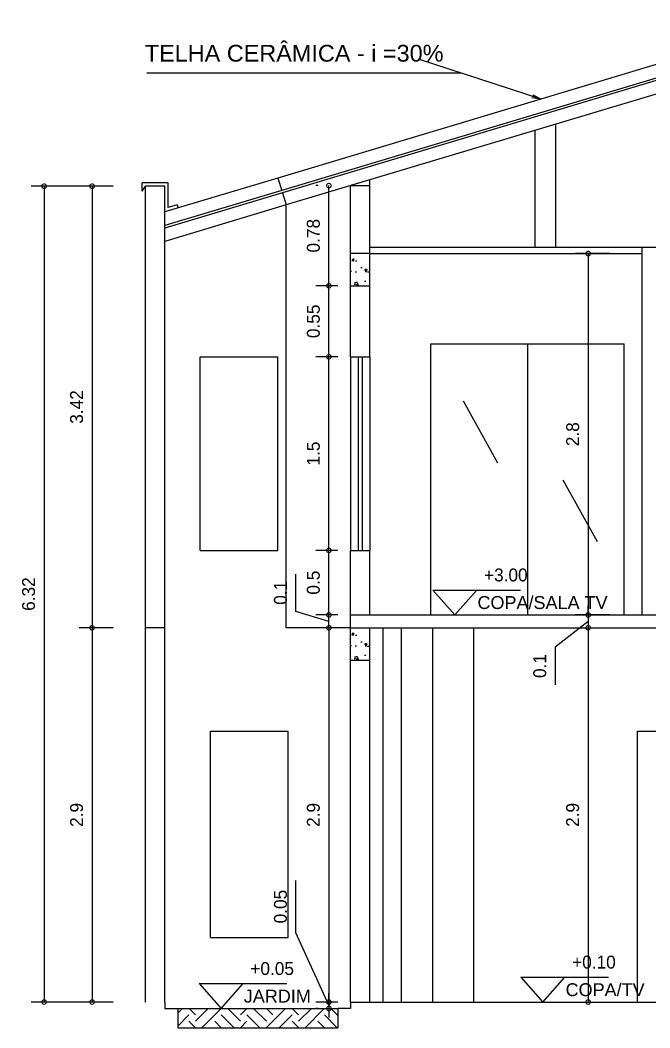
# Model space of a CAD drawing. Extents: x 130 to 509, y 87 to 225.
# Drawn here: x 372.3 to 377.18, y 98.28 to 106.09 of the extents above; entities that cross this region are included whole.
import ezdxf

# ---------------------------------------------------------------- set-up
doc = ezdxf.new("R2010")
doc.units = 0
doc.header["$LTSCALE"] = 7
doc.layers.get('0').update_dxf_attribs({"linetype": 'CONTINUOUS'})
doc.layers.get('DEFPOINTS').update_dxf_attribs({"linetype": 'CONTINUOUS'})
for name, color, linetype in [('02', 2, 'CONTINUOUS'), ('03', 3, 'CONTINUOUS'), ('04', 4, 'CONTINUOUS'), ('05', 5, 'CONTINUOUS'), ('06', 6, 'CONTINUOUS'), ('40', 4, 'CONTINUOUS'), ('50', 5, 'CONTINUOUS'), ('COTAS', 7, 'CONTINUOUS'), ('TEXTO', 3, 'CONTINUOUS')]:
    doc.layers.add(name, color=color, linetype=linetype)
doc.styles.add('ARIAL', font='arial.ttf', dxfattribs={"height": 0.075})
doc.dimstyles.get("Standard").update_dxf_attribs({"dimtxt": 0.18, "dimasz": 0.18, "dimexe": 0.18, "dimexo": 0.0625, "dimgap": 0.09, "dimtad": 0, "dimtih": 1, "dimtoh": 1, "dimdec": 4, "dimzin": 0, "dimdsep": 46, "dimtxsty": 'Standard', "dimcen": 0.09, "dimadec": 0, "dimazin": 0, "dimtfac": 1, "dimtdec": 4, "dimtofl": 0, "dimtmove": 0, "dimatfit": 3, "dimfxl": 1, "dimtolj": 1, "dimtzin": 0, "dimarcsym": 0})

# ---------------------------------------------------------------- blocks, each defined once
blk = doc.blocks.new('_DOTSMALL')
at = {"color": 0, "linetype": 'ByBlock', "const_width": 0.5}
blk.add_lwpolyline([(-0.0625, 0, 1), (0.0625, 0, 1)], format="xyb", close=True, dxfattribs=at)
blk = doc.blocks.new('*D327')
at = {"color": 0, "linetype": 'ByBlock'}
for p, q in [((373.3009, 148.2859), (372.6652, 148.2859)), ((372.7652, 148.2859), (372.7652, 141.9636)), ((373.3009, 141.9636), (372.6652, 141.9636))]:
    blk.add_line(p, q, dxfattribs=at)
at = {"layer": 'DEFPOINTS', "color": 0, "linetype": 'ByBlock'}
for p in [(373.5509, 148.2859), (372.7652, 141.9636), (373.5509, 141.9636)]:
    blk.add_point(p, dxfattribs=at)
at = {"color": 0, "linetype": 'ByBlock', "xscale": 0.07, "yscale": 0.07, "zscale": 0.07}
for p, rotation in [((372.7652, 148.2859), 90), ((372.7652, 141.9636), 270)]:
    blk.add_blockref('_DOTSMALL', p, dxfattribs=dict(at, rotation=rotation))
at = {"color": 2, "linetype": 'ByBlock', "insert": (372.6452, 145.1248), "char_height": 0.1, "attachment_point": 5, "rotation": 90}
blk.add_mtext('\\A1;6.32', dxfattribs=at)
blk = doc.blocks.new('*D326')
at = {"layer": 'COTAS', "color": 0}
for p, q in [((372.8604, 101.3843), (372.8604, 98.4843)), ((373.024, 98.4843), (372.7604, 98.4843))]:
    blk.add_line(p, q, dxfattribs=at)
at = {"layer": 'DEFPOINTS', "color": 0}
for p in [(373.274, 101.3843), (372.8604, 98.4843), (373.274, 98.4843)]:
    blk.add_point(p, dxfattribs=at)
at = {"layer": 'COTAS', "color": 0, "xscale": 0.07, "yscale": 0.07, "zscale": 0.07}
for p, rotation in [((372.8604, 101.3843), 90), ((372.8604, 98.4843), 270)]:
    blk.add_blockref('_DOTSMALL', p, dxfattribs=dict(at, rotation=rotation))
at = {"layer": 'COTAS', "color": 2, "insert": (372.7404, 99.9343), "char_height": 0.1, "attachment_point": 5, "rotation": 90}
blk.add_mtext('\\A1;2.9', dxfattribs=at)
blk = doc.blocks.new('*D325')
at = {"color": 0, "linetype": 'ByBlock'}
for p, q in [((373.3009, 148.2859), (373.0373, 148.2859)), ((373.1373, 148.2859), (373.1373, 144.8636)), ((373.3009, 144.8636), (373.0373, 144.8636))]:
    blk.add_line(p, q, dxfattribs=at)
at = {"layer": 'DEFPOINTS', "color": 0, "linetype": 'ByBlock'}
for p in [(373.5509, 148.2859), (373.1373, 144.8636), (373.5509, 144.8636)]:
    blk.add_point(p, dxfattribs=at)
at = {"color": 0, "linetype": 'ByBlock', "xscale": 0.07, "yscale": 0.07, "zscale": 0.07}
for p, rotation in [((373.1373, 148.2859), 90), ((373.1373, 144.8636), 270)]:
    blk.add_blockref('_DOTSMALL', p, dxfattribs=dict(at, rotation=rotation))
at = {"color": 2, "linetype": 'ByBlock', "insert": (373.0173, 146.5748), "char_height": 0.1, "attachment_point": 5, "rotation": 90}
blk.add_mtext('\\A1;3.42', dxfattribs=at)
blk = doc.blocks.new('*D331')
at = {"layer": 'COTAS', "color": 0}
for p, q in [((376.706, 101.3843), (376.706, 98.4843)), ((376.477, 98.4843), (376.606, 98.4843))]:
    blk.add_line(p, q, dxfattribs=at)
at = {"layer": 'DEFPOINTS', "color": 0}
for p in [(376.727, 101.3843), (376.706, 98.4843), (376.727, 98.4843)]:
    blk.add_point(p, dxfattribs=at)
at = {"layer": 'COTAS', "color": 0, "xscale": 0.07, "yscale": 0.07, "zscale": 0.07}
for p, rotation in [((376.706, 101.3843), 90), ((376.706, 98.4843), 270)]:
    blk.add_blockref('_DOTSMALL', p, dxfattribs=dict(at, rotation=rotation))
at = {"layer": 'COTAS', "color": 2, "insert": (376.586, 99.9343), "char_height": 0.1, "attachment_point": 5, "rotation": 90}
blk.add_mtext('\\A1;2.9', dxfattribs=at)
blk = doc.blocks.new('*D319')
at = {"layer": 'COTAS', "color": 0}
for p, q in [((374.4409, 99.0207), (374.4409, 99.4273)), ((374.6959, 98.4593), (374.4409, 99.0207)), ((374.6959, 98.4843), (374.6959, 98.5543)), ((374.6959, 98.4843), (374.6959, 98.4343)), ((374.6959, 98.4843), (374.6959, 98.4343)), ((374.614, 98.4343), (374.5959, 98.4343)), ((374.6959, 98.4343), (374.6959, 98.3643))]:
    blk.add_line(p, q, dxfattribs=at)
at = {"layer": 'DEFPOINTS', "color": 0}
for p in [(375.014, 98.4843), (374.6959, 98.4343), (374.864, 98.4343)]:
    blk.add_point(p, dxfattribs=at)
at = {"layer": 'COTAS', "color": 0, "xscale": 0.07, "yscale": 0.07, "zscale": 0.07}
for p, rotation in [((374.6959, 98.4843), 270), ((374.6959, 98.4343), 90)]:
    blk.add_blockref('_DOTSMALL', p, dxfattribs=dict(at, rotation=rotation))
at = {"layer": 'COTAS', "color": 2, "insert": (374.3209, 99.224), "char_height": 0.1, "attachment_point": 5, "rotation": 90}
blk.add_mtext('\\A1;0.05', dxfattribs=at)
blk = doc.blocks.new('*D318')
at = {"color": 0, "linetype": 'ByBlock'}
for p, q in [((374.8909, 144.8636), (374.8728, 144.8636)), ((374.9728, 144.8636), (374.9728, 141.9636)), ((375.0409, 141.9636), (374.8728, 141.9636))]:
    blk.add_line(p, q, dxfattribs=at)
at = {"layer": 'DEFPOINTS', "color": 0, "linetype": 'ByBlock'}
for p in [(375.1409, 144.8636), (374.9728, 141.9636), (375.2909, 141.9636)]:
    blk.add_point(p, dxfattribs=at)
at = {"color": 0, "linetype": 'ByBlock', "xscale": 0.07, "yscale": 0.07, "zscale": 0.07}
for p, rotation in [((374.9728, 144.8636), 90), ((374.9728, 141.9636), 270)]:
    blk.add_blockref('_DOTSMALL', p, dxfattribs=dict(at, rotation=rotation))
at = {"color": 2, "linetype": 'ByBlock', "insert": (374.8528, 143.4136), "char_height": 0.1, "attachment_point": 5, "rotation": 90}
blk.add_mtext('\\A1;2.9', dxfattribs=at)
blk = doc.blocks.new('*D330')
at = {"layer": 'COTAS', "color": 0}
for p, q in [((376.706, 101.4843), (376.706, 101.5543)), ((376.706, 101.4843), (376.706, 101.3843)), ((376.706, 101.4843), (376.706, 101.3843)), ((376.706, 101.4343), (376.451, 101.2331)), ((376.477, 101.3843), (376.606, 101.3843)), ((376.706, 101.3843), (376.706, 101.3143)), ((376.451, 101.2331), (376.451, 100.9431))]:
    blk.add_line(p, q, dxfattribs=at)
at = {"layer": 'DEFPOINTS', "color": 0}
for p in [(377.124, 101.4843), (376.706, 101.3843), (376.727, 101.3843)]:
    blk.add_point(p, dxfattribs=at)
at = {"layer": 'COTAS', "color": 0, "xscale": 0.07, "yscale": 0.07, "zscale": 0.07}
for p, rotation in [((376.706, 101.4843), 270), ((376.706, 101.3843), 90)]:
    blk.add_blockref('_DOTSMALL', p, dxfattribs=dict(at, rotation=rotation))
at = {"layer": 'COTAS', "color": 2, "insert": (376.331, 101.0881), "char_height": 0.1, "attachment_point": 5, "rotation": 90}
blk.add_mtext('\\A1;0.1', dxfattribs=at)
blk = doc.blocks.new('*D329')
at = {"color": 0, "linetype": 'ByBlock'}
for p, q in [((377.1509, 147.7636), (376.8829, 147.7636)), ((376.9829, 147.7636), (376.9829, 144.9636)), ((377.1509, 144.9636), (376.8829, 144.9636))]:
    blk.add_line(p, q, dxfattribs=at)
at = {"layer": 'DEFPOINTS', "color": 0, "linetype": 'ByBlock'}
for p in [(377.4009, 147.7636), (376.9829, 144.9636), (377.4009, 144.9636)]:
    blk.add_point(p, dxfattribs=at)
at = {"color": 0, "linetype": 'ByBlock', "xscale": 0.07, "yscale": 0.07, "zscale": 0.07}
for p, rotation in [((376.9829, 147.7636), 90), ((376.9829, 144.9636), 270)]:
    blk.add_blockref('_DOTSMALL', p, dxfattribs=dict(at, rotation=rotation))
at = {"color": 2, "linetype": 'ByBlock', "insert": (376.8629, 146.3636), "char_height": 0.1, "attachment_point": 5, "rotation": 90}
blk.add_mtext('\\A1;2.8', dxfattribs=at)
blk = doc.blocks.new('*D324')
at = {"layer": 'COTAS', "color": 0}
for p, q in [((374.614, 104.8108), (374.5959, 104.8108)), ((374.6959, 104.0343), (374.6959, 104.8108))]:
    blk.add_line(p, q, dxfattribs=at)
at = {"layer": 'DEFPOINTS', "color": 0}
for p in [(374.6959, 104.8108), (374.864, 104.8108), (375.014, 104.0343)]:
    blk.add_point(p, dxfattribs=at)
at = {"layer": 'COTAS', "color": 0, "xscale": 0.07, "yscale": 0.07, "zscale": 0.07}
for p, rotation in [((374.6959, 104.8108), 90), ((374.6959, 104.0343), 270)]:
    blk.add_blockref('_DOTSMALL', p, dxfattribs=dict(at, rotation=rotation))
at = {"layer": 'COTAS', "color": 2, "insert": (374.5759, 104.4225), "char_height": 0.1, "attachment_point": 5, "rotation": 90}
blk.add_mtext('\\A1;0.78', dxfattribs=at)
blk = doc.blocks.new('*D323')
at = {"layer": 'COTAS', "color": 0}
for p, q in [((374.764, 104.0343), (374.5959, 104.0343)), ((374.6959, 103.4843), (374.6959, 104.0343))]:
    blk.add_line(p, q, dxfattribs=at)
at = {"layer": 'DEFPOINTS', "color": 0}
for p in [(374.6959, 104.0343), (375.014, 104.0343), (375.014, 103.4843)]:
    blk.add_point(p, dxfattribs=at)
at = {"layer": 'COTAS', "color": 0, "xscale": 0.07, "yscale": 0.07, "zscale": 0.07}
for p, rotation in [((374.6959, 104.0343), 90), ((374.6959, 103.4843), 270)]:
    blk.add_blockref('_DOTSMALL', p, dxfattribs=dict(at, rotation=rotation))
at = {"layer": 'COTAS', "color": 2, "insert": (374.5759, 103.7593), "char_height": 0.1, "attachment_point": 5, "rotation": 90}
blk.add_mtext('\\A1;0.55', dxfattribs=at)
blk = doc.blocks.new('*D322')
at = {"layer": 'COTAS', "color": 0}
for p, q in [((374.764, 103.4843), (374.5959, 103.4843)), ((374.6959, 101.9843), (374.6959, 103.4843))]:
    blk.add_line(p, q, dxfattribs=at)
at = {"layer": 'DEFPOINTS', "color": 0}
for p in [(374.6959, 103.4843), (375.014, 103.4843), (375.014, 101.9843)]:
    blk.add_point(p, dxfattribs=at)
at = {"layer": 'COTAS', "color": 0, "xscale": 0.07, "yscale": 0.07, "zscale": 0.07}
for p, rotation in [((374.6959, 103.4843), 90), ((374.6959, 101.9843), 270)]:
    blk.add_blockref('_DOTSMALL', p, dxfattribs=dict(at, rotation=rotation))
at = {"layer": 'COTAS', "color": 2, "insert": (374.5759, 102.7343), "char_height": 0.1, "attachment_point": 5, "rotation": 90}
blk.add_mtext('\\A1;1.5', dxfattribs=at)
blk = doc.blocks.new('*D321')
at = {"layer": 'COTAS', "color": 0}
for p, q in [((374.764, 101.9843), (374.5959, 101.9843)), ((374.6959, 101.4843), (374.6959, 101.9843))]:
    blk.add_line(p, q, dxfattribs=at)
at = {"layer": 'DEFPOINTS', "color": 0}
for p in [(374.6959, 101.9843), (375.014, 101.9843), (375.014, 101.4843)]:
    blk.add_point(p, dxfattribs=at)
at = {"layer": 'COTAS', "color": 0, "xscale": 0.07, "yscale": 0.07, "zscale": 0.07}
for p, rotation in [((374.6959, 101.9843), 90), ((374.6959, 101.4843), 270)]:
    blk.add_blockref('_DOTSMALL', p, dxfattribs=dict(at, rotation=rotation))
at = {"layer": 'COTAS', "color": 2, "insert": (374.5759, 101.7343), "char_height": 0.1, "attachment_point": 5, "rotation": 90}
blk.add_mtext('\\A1;0.5', dxfattribs=at)
blk = doc.blocks.new('*D320')
at = {"layer": 'COTAS', "color": 0}
for p, q in [((374.4409, 101.5108), (374.4409, 101.8008)), ((374.6959, 101.4843), (374.6959, 101.5543)), ((374.6959, 101.4343), (374.4409, 101.5108)), ((374.764, 101.4843), (374.5959, 101.4843)), ((374.6959, 101.3843), (374.6959, 101.4843)), ((374.6959, 101.3843), (374.6959, 101.4843)), ((374.6959, 101.3843), (374.6959, 101.3143))]:
    blk.add_line(p, q, dxfattribs=at)
at = {"layer": 'DEFPOINTS', "color": 0}
for p in [(374.6959, 101.4843), (375.014, 101.4843), (374.864, 101.3843)]:
    blk.add_point(p, dxfattribs=at)
at = {"layer": 'COTAS', "color": 0, "xscale": 0.07, "yscale": 0.07, "zscale": 0.07}
for p, rotation in [((374.6959, 101.4843), 270), ((374.6959, 101.3843), 90)]:
    blk.add_blockref('_DOTSMALL', p, dxfattribs=dict(at, rotation=rotation))
at = {"layer": 'COTAS', "color": 2, "insert": (374.3209, 101.6558), "char_height": 0.1, "attachment_point": 5, "rotation": 90}
blk.add_mtext('\\A1;0.1', dxfattribs=at)

msp = doc.modelspace()

# ---------------------------------------------------------------- hatches: boundary and pattern name
at = {"layer": '02'}
h = msp.add_hatch(dxfattribs=at)
h.set_pattern_fill('AR-CONC', color=256, scale=0.001, style=0)
h.set_pattern_definition([(50, (-29.14912, -11.36512), (0.18218467, -0.015939086), [0.01905, -0.20955]), (355, (-29.14912, -11.36512), (-0.03524283, 0.19105664), [0.01524, -0.16764]), (100.451, (-29.13394, -11.36645), (0.1469425, 0.17511669), [0.01619, -0.17809]), (46.1842, (-29.14912, -11.31432), (0.27107904, -0.04204233), [0.028575, -0.314325]), (96.6356, (-29.12653, -11.31782), (0.23740423, 0.24742556), [0.024285, -0.267135]), (351.184, (-29.14912, -11.31432), (0.2374046, 0.24742512), [0.02286, -0.25146]), (21, (-29.12372, -11.32702), (0.15161488, -0.10226552), [0.01905, -0.20955]), (326, (-29.12372, -11.32702), (0.06180203, 0.18418797), [0.01524, -0.16764]), (71.4514, (-29.11109, -11.33554), (0.21341649, 0.08192286), [0.01619, -0.17809]), (37.5, (-29.14912, -11.36512), (0.003088603, 0.084555039), [0, -0.165608, 0, -0.17018, 0, -0.168275]), (7.5, (-29.14912, -11.36512), (0.066819663, 0.100180575), [0, -0.097028, 0, -0.161798, 0, -0.064135]), (327.5, (-29.205764, -11.36512), (0.135590595, -0.005728744), [0, -0.0635, 0, -0.19812, 0, -0.26289]), (317.5, (-29.23116, -11.36512), (0.14812918, 0.02542649), [0, -0.08255, 0, -0.131572, 0, -0.18669])])
h.paths.add_polyline_path([(375.014, 104.2843), (374.864, 104.2843), (374.864, 104.0343), (375.014, 104.0343)])
h = msp.add_hatch(dxfattribs=at)
h.set_pattern_fill('AR-CONC', color=256, scale=0.001, style=0)
h.set_pattern_definition([(50, (-29.14912, -14.26512), (0.18218467, -0.015939086), [0.01905, -0.20955]), (355, (-29.14912, -14.26512), (-0.03524283, 0.19105664), [0.01524, -0.16764]), (100.451, (-29.13394, -14.26645), (0.1469425, 0.17511669), [0.01619, -0.17809]), (46.1842, (-29.14912, -14.21432), (0.27107904, -0.04204233), [0.028575, -0.314325]), (96.6356, (-29.12653, -14.21782), (0.23740423, 0.24742556), [0.024285, -0.267135]), (351.184, (-29.14912, -14.21432), (0.2374046, 0.24742512), [0.02286, -0.25146]), (21, (-29.12372, -14.22702), (0.15161488, -0.10226552), [0.01905, -0.20955]), (326, (-29.12372, -14.22702), (0.06180203, 0.18418797), [0.01524, -0.16764]), (71.4514, (-29.11109, -14.23554), (0.21341649, 0.08192286), [0.01619, -0.17809]), (37.5, (-29.14912, -14.26512), (0.003088603, 0.084555039), [0, -0.165608, 0, -0.17018, 0, -0.168275]), (7.5, (-29.14912, -14.26512), (0.066819663, 0.100180575), [0, -0.097028, 0, -0.161798, 0, -0.064135]), (327.5, (-29.205764, -14.26512), (0.135590595, -0.005728744), [0, -0.0635, 0, -0.19812, 0, -0.26289]), (317.5, (-29.23116, -14.26512), (0.14812918, 0.02542649), [0, -0.08255, 0, -0.131572, 0, -0.18669])])
h.paths.add_polyline_path([(375.014, 101.3843), (374.864, 101.3843), (374.864, 101.1343), (375.014, 101.1343)])
h = msp.add_hatch(dxfattribs=at)
h.set_pattern_fill('SOLO2', color=256, scale=0.5, style=0)
h.set_pattern_definition([(45, (-24.73912, -11.26512), (0.1, 0.3), [0.28284271, -0.28284271]), (45, (-24.68912, -11.31512), (0.1, 0.3), [0.28284271, -0.28284271]), (315, (-24.63912, -11.31512), (0.3, 0.1), [0.14142136, -0.14142136]), (315, (-24.58912, -11.26512), (0.3, 0.1), [0.14142136, -0.14142136]), (315, (-24.53912, -11.21512), (0.3, 0.1), [0.14142136, -0.14142136]), (315, (-24.48912, -11.16512), (0.3, 0.1), [0.14142136, -0.14142136])])
h.paths.add_polyline_path([(373.524, 98.4343), (373.524, 98.2843), (374.764, 98.2843), (374.764, 98.4343)])

# ---------------------------------------------------------------- linework, layer by layer
for p, q in [((376.2355, 103.5843), (376.2355, 101.4843)), ((374.864, 103.4843), (374.864, 101.9843)), ((374.864, 103.4843), (375.014, 103.4843)), ((375.014, 103.4843), (375.014, 101.9843)), ((374.864, 101.9843), (375.014, 101.9843)), ((375.1164, 98.4843), (375.1164, 101.3843)), ((375.2579, 98.4843), (375.2579, 101.3843)), ((375.5017, 98.4843), (375.5017, 101.3843)), ((375.8199, 98.4843), (375.8199, 101.3843)), ((373.524, 98.4343), (374.764, 98.4343))]:
    msp.add_line(p, q, dxfattribs=at)
at = {"layer": '03'}
for p, q in [((373.249, 104.7687), (373.249, 104.8316)), ((373.449, 104.8316), (373.249, 104.8316)), ((373.249, 104.7687), (373.274, 104.8066)), ((374.3014, 104.8698), (373.424, 104.6066)), ((373.449, 104.6402), (373.449, 104.8316)), ((374.3301, 104.774), (373.424, 104.5022)), ((374.3356, 104.7557), (373.424, 104.4822)), ((374.364, 104.661), (373.424, 104.3778)), ((373.5209, 104.6617), (373.449, 104.6402)), ((373.5209, 104.6617), (373.5281, 104.6378))]:
    msp.add_line(p, q, dxfattribs=at)
at = {"layer": '04'}
for p, q in [((375.4868, 103.5843), (376.9841, 103.5843)), ((375.4868, 101.4843), (375.4868, 103.5843)), ((376.9841, 101.4843), (376.9841, 103.5843)), ((373.6982, 103.4843), (374.3001, 103.4843)), ((373.6982, 101.9843), (373.6982, 103.4843)), ((374.3001, 101.9843), (374.3001, 103.4843)), ((374.924, 103.4843), (374.924, 101.9843)), ((374.954, 103.4843), (374.954, 101.9843)), ((373.6982, 101.9843), (374.3001, 101.9843)), ((373.7781, 100.5843), (374.38, 100.5843)), ((373.7781, 98.9843), (373.7781, 100.5843)), ((374.38, 98.9843), (374.38, 100.5843)), ((377.0886, 98.4843), (377.0886, 100.5843)), ((377.0886, 100.5843), (377.8886, 100.5843)), ((373.7781, 98.9843), (374.38, 98.9843))]:
    msp.add_line(p, q, dxfattribs=at)
at = {"layer": '05'}
for p, q in [((374.364, 101.3843), (374.364, 104.661)), ((375.014, 104.3343), (377.124, 104.3343)), ((375.014, 104.2843), (377.124, 104.2843)), ((374.864, 101.3843), (374.364, 101.3843))]:
    msp.add_line(p, q, dxfattribs=at)
at = {"layer": '06'}
for p, q in [((375.014, 104.8558), (374.864, 104.8108)), ((374.864, 104.8108), (375.014, 104.8108)), ((374.864, 103.4843), (374.864, 104.8108)), ((375.014, 104.8108), (375.014, 104.8558)), ((375.014, 103.4843), (375.014, 104.8558)), ((377.124, 104.3343), (377.274, 104.3343)), ((377.124, 101.4843), (377.124, 104.3343)), ((375.014, 104.2843), (374.864, 104.2843)), ((374.864, 104.0343), (375.014, 104.0343)), ((374.864, 101.4843), (374.864, 101.9843)), ((375.014, 101.4843), (375.014, 101.9843)), ((374.864, 101.4843), (382.844, 101.4843)), ((374.864, 98.4843), (374.864, 101.4843)), ((373.274, 98.4843), (373.274, 101.3843)), ((373.424, 101.3843), (373.274, 101.3843)), ((373.424, 98.4843), (373.424, 101.3843)), ((374.864, 101.3843), (382.844, 101.3843)), ((375.014, 98.4843), (375.014, 101.3843)), ((374.864, 101.1343), (375.014, 101.1343)), ((373.424, 98.4843), (373.424, 98.4343)), ((374.864, 98.4843), (381.8996, 98.4843)), ((374.864, 98.4843), (374.864, 98.4343)), ((374.864, 98.4843), (374.864, 98.4343)), ((373.424, 98.4343), (373.524, 98.4343)), ((373.524, 98.4343), (373.524, 98.2843)), ((374.864, 98.4343), (374.764, 98.4343)), ((374.764, 98.4343), (374.764, 98.2843)), ((373.524, 98.2843), (374.764, 98.2843))]:
    msp.add_line(p, q, dxfattribs=at)
at = {"layer": '40'}
for p, q in [((378.379, 105.9687), (374.3356, 104.7557)), ((378.379, 105.8643), (374.364, 104.661)), ((376.4515, 105.286), (376.4515, 104.3343)), ((376.2915, 105.238), (376.2915, 104.3343)), ((374.3356, 104.7557), (374.364, 104.661))]:
    msp.add_line(p, q, dxfattribs=at)
at = {"layer": '50'}
for p, q in [((378.379, 106.0931), (374.3014, 104.8698)), ((378.379, 105.9887), (374.3301, 104.774)), ((373.424, 104.8066), (373.274, 104.8066)), ((373.274, 101.3843), (373.274, 104.8066)), ((373.424, 101.3843), (373.424, 104.8066)), ((374.3014, 104.8698), (374.3301, 104.774))]:
    msp.add_line(p, q, dxfattribs=at)
at = {"layer": 'COTAS'}
for p, q in [((375.7372, 103.1419), (376.0031, 102.6637)), ((376.5083, 102.5309), (376.7743, 102.0527)), ((375.5017, 101.6767), (376.1815, 101.6767)), ((375.5017, 101.6767), (375.6716, 101.4843)), ((375.6716, 101.4843), (375.8415, 101.6767)), ((373.6904, 98.6267), (373.8603, 98.4343)), ((373.6904, 98.6267), (374.3701, 98.6267)), ((373.8603, 98.4343), (374.0302, 98.6267)), ((376.1847, 98.6767), (376.3547, 98.4843)), ((376.1847, 98.6767), (376.8645, 98.6767)), ((376.3547, 98.4843), (376.5246, 98.6767))]:
    msp.add_line(p, q, dxfattribs=at)

# ---------------------------------------------------------------- texts
for s, p in [('+3.00', (375.8983, 101.7438)), ('+0.05', (374.0869, 98.6938)), ('+0.10', (376.5813, 98.7438))]:
    msp.add_text(s, height=0.1, dxfattribs=at).set_placement(p)
at = {"layer": 'TEXTO', "style": 'ARIAL'}
for s, p in [('COPA/SALA TV', (375.8475, 101.5299)), ('COPA/TV', (376.5306, 98.5299)), ('JARDIM', (374.0362, 98.4799))]:
    msp.add_text(s, height=0.1, dxfattribs=at).set_placement(p)
at = {"layer": 'TEXTO', "insert": (375.5845, 105.8358), "char_height": 0.13, "attachment_point": 6, "style": 'ARIAL'}
msp.add_mtext('TELHA CERÂMICA - i =30%', dxfattribs=at)

# ---------------------------------------------------------------- dimensions: what is measured, and where the dimension line sits
at = {"layer": 'COTAS'}
for base, p1, p2, picture, middle in [((372.4883, 98.4843), (373.274, 104.8066), (373.274, 98.4843), '*D327', (372.3683, 101.6454)), ((372.8604, 101.3843), (373.274, 104.8066), (373.274, 101.3843), '*D325', (372.7404, 103.0954)), ((376.706, 101.4843), (377.124, 104.2843), (377.124, 101.4843), '*D329', (376.586, 102.8843)), ((374.6959, 98.4843), (374.864, 101.3843), (375.014, 98.4843), '*D318', (374.5759, 99.9343))]:
    dim = msp.add_linear_dim(base=base, p1=p1, p2=p2, angle=90, dimstyle='Standard', override={"dimtxt": 0.1, "dimasz": 0.07, "dimexe": 0.1, "dimexo": 0.25, "dimgap": 0.07, "dimtad": 1, "dimtih": 0, "dimtoh": 0, "dimdec": 2, "dimzin": 8, "dimblk1": 'DOTSMALL', "dimblk2": 'DOTSMALL', "dimsah": 1, "dimcen": -0.1, "dimclrt": 2, "dimtdec": 2, "dimtofl": 1}, dxfattribs=at)
    dim.commit()
    dim.dimension.update_dxf_attribs({"geometry": picture, "text_midpoint": middle, "insert": (-0.2769, -43.4793)})
for base, p1, p2, picture, middle in [((374.6959, 104.8108), (375.014, 104.0343), (374.864, 104.8108), '*D324', (374.5759, 104.4225)), ((374.6959, 104.0343), (375.014, 103.4843), (375.014, 104.0343), '*D323', (374.5759, 103.7593)), ((374.6959, 103.4843), (375.014, 101.9843), (375.014, 103.4843), '*D322', (374.5759, 102.7343)), ((374.6959, 101.9843), (375.014, 101.4843), (375.014, 101.9843), '*D321', (374.5759, 101.7343)), ((374.6959, 101.4843), (374.864, 101.3843), (375.014, 101.4843), '*D320', (374.3209, 101.5808)), ((372.8604, 98.4843), (373.274, 101.3843), (373.274, 98.4843), '*D326', (372.7404, 99.9343)), ((376.706, 98.4843), (376.727, 101.3843), (376.727, 98.4843), '*D331', (376.586, 99.9343))]:
    dim = msp.add_linear_dim(base=base, p1=p1, p2=p2, angle=90, dimstyle='Standard', override={"dimtxt": 0.1, "dimasz": 0.07, "dimexe": 0.1, "dimexo": 0.25, "dimgap": 0.07, "dimtad": 1, "dimtih": 0, "dimtoh": 0, "dimdec": 2, "dimzin": 8, "dimblk1": 'DOTSMALL', "dimblk2": 'DOTSMALL', "dimsah": 1, "dimcen": -0.1, "dimse1": 1, "dimclrt": 2, "dimtdec": 2, "dimtofl": 1, "dimtmove": 1}, dxfattribs=at)
    dim.commit()
    dim.dimension.update_dxf_attribs({"geometry": picture, "text_midpoint": middle})
for base, p1, p2, picture, middle in [((376.706, 101.3843), (377.124, 101.4843), (376.727, 101.3843), '*D330', (376.451, 101.1631)), ((374.6959, 98.4343), (375.014, 98.4843), (374.864, 98.4343), '*D319', (374.4409, 99.0907))]:
    dim = msp.add_linear_dim(base=base, p1=p1, p2=p2, angle=90, dimstyle='Standard', override={"dimtxt": 0.1, "dimasz": 0.07, "dimexe": 0.1, "dimexo": 0.25, "dimgap": 0.07, "dimtad": 1, "dimtih": 0, "dimtoh": 0, "dimdec": 2, "dimzin": 8, "dimblk1": 'DOTSMALL', "dimblk2": 'DOTSMALL', "dimsah": 1, "dimcen": -0.1, "dimse1": 1, "dimclrt": 2, "dimtdec": 2, "dimtofl": 1, "dimtmove": 1}, dxfattribs=at)
    dim.commit()
    dim.dimension.update_dxf_attribs({"geometry": picture, "text_midpoint": middle, "dimtype": 160})

# ---------------------------------------------------------------- leaders
at = {"layer": 'COTAS', "annotation_type": 0, "has_hookline": 1, "hookline_direction": 1, "text_width": 2.3007}
msp.add_leader([(376.3402, 105.4814), (375.7245, 105.682), (375.6545, 105.682)], dimstyle='Standard', override={"dimtxt": 0.07, "dimasz": 0.07, "dimexe": 0.07, "dimexo": 0.07, "dimgap": 0.07, "dimtad": 1, "dimtih": 0, "dimtoh": 0, "dimzin": 8, "dimcen": 0.07, "dimse1": 1, "dimldrblk": 'OPEN'}, dxfattribs=at)

doc.saveas('drawing.dxf')
